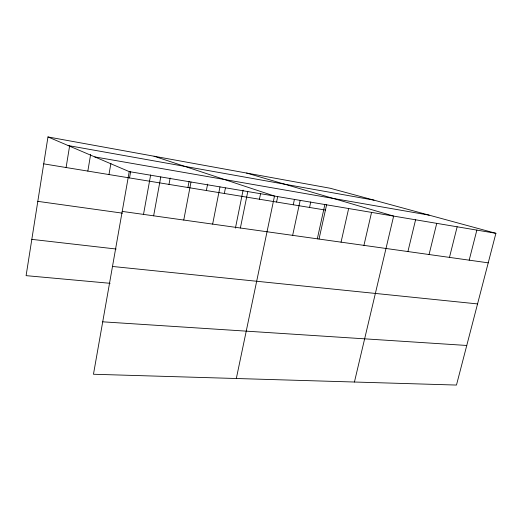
<?xml version="1.0" encoding="UTF-8"?>
<svg xmlns="http://www.w3.org/2000/svg" width="522" height="522" viewBox="0 0 522 522"><rect width="100%" height="100%" fill="white"/><g stroke="black" fill="none" stroke-linecap="round" stroke-linejoin="round"><path stroke-width="0.78" d="M47.965 136.94L129.234 171.614L93.464 374.254L456.476 385.06L495.9 233.308L330.256 188.259L47.965 136.94L26.1 275.649L110.096 283.302M66.098 167.523L69.628 145.84M87.84 171.092L90.626 154.479M108.974 174.557L110.912 163.301M129.528 177.924L130.65 171.588M143.491 214.47L150.656 174.961M153.638 215.814L160.783 176.919M168.978 184.397L170.159 178.041M187.92 187.502L189.108 181.238M183.757 220.049L191 182.008M206.366 190.53L207.606 184.142M212.65 224.108L219.977 186.883M224.336 193.473L225.426 187.966M235.429 228.107L243.102 190.132M240.381 228.01L247.787 191.561M259.434 199.228L260.576 193.682M236.322 378.509L274.5 196.057L154.049 156.228M276.569 202.04L277.717 196.566M293.266 204.781L294.421 199.378M292.653 235.357L300.176 200.376M309.553 207.449L310.753 201.929M317.311 238.822L324.873 204.533M319.04 238.991L326.642 204.604M341.049 242.156L348.65 208.532M363.932 245.373L371.56 212.389M354.431 382.026L393.647 216.101L246.56 173.043M407.917 251.552L415.584 219.795M429.064 254.527L436.738 223.357M449.475 257.392L457.155 226.789M469.18 260.165L476.86 230.104M102.723 321.82L466.759 345.466M112.491 266.461L477.552 303.921M31.822 239.363L116.152 249.027M37.812 201.355L122.487 213.159M122.213 211.403L488.227 262.84M43.724 163.856L325.441 210.059M129.234 171.614L495.9 233.308M94.789 156.913L429.143 215.155M68.121 145.54L374.046 200.167"/></g></svg>
